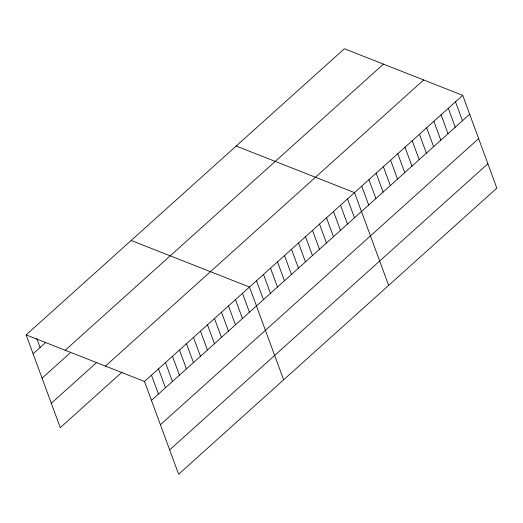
<?xml version="1.0" encoding="UTF-8"?>
<svg xmlns="http://www.w3.org/2000/svg" width="523" height="523" viewBox="0 0 523 523"><rect width="100%" height="100%" fill="white"/><g stroke="black" fill="none" stroke-linecap="round" stroke-linejoin="round"><path stroke-width="0.78" d="M26.15 334.883L344.382 48.757L462.718 95.343L496.85 188.117L178.618 474.243L144.485 381.47L26.15 334.883L60.282 427.657L122.127 372.049M33.099 353.77L45.932 342.232M65.198 350.253L383.431 64.133M42.069 378.155L70.075 352.973M51.313 403.272L96.82 362.361M105.43 366.093L423.669 79.973M144.485 381.47L462.718 95.343M151.435 400.357L469.667 114.236M160.404 424.741L478.637 138.615M169.648 449.858L487.881 163.738M236.187 146.041L354.516 192.627L388.648 285.401M131.168 240.462L249.497 287.049L283.636 379.822M455.5 101.828L462.456 120.721M448.289 108.313L455.239 127.207M441.079 114.799L448.028 133.692M433.861 121.284L440.811 140.177M426.65 127.775L433.6 146.662M419.439 134.261L426.389 153.147M412.222 140.746L419.171 159.633M405.011 147.231L411.961 166.118M397.794 153.716L404.75 172.603M390.583 160.201L397.532 179.088M383.372 166.687L390.321 185.573M376.155 173.172L383.104 192.059M368.944 179.657L375.893 198.544M361.733 186.142L368.682 205.029M347.514 198.923L354.463 217.81M340.512 205.219L347.462 224.106M333.511 211.514L340.466 230.401M326.515 217.803L333.465 236.697M319.514 224.099L326.463 242.992M312.512 230.395L319.461 249.288M305.51 236.69L312.46 255.577M298.509 242.986L305.458 261.873M291.507 249.281L298.456 268.168M284.505 255.577L291.455 274.464M277.504 261.866L284.453 280.759M270.502 268.162L277.452 287.055M263.5 274.457L270.45 293.351M256.499 280.753L263.448 299.646M242.502 293.344L249.451 312.231M235.5 299.64L242.45 318.527M228.499 305.935L235.448 324.822M221.497 312.224L228.446 331.118M214.495 318.52L221.445 337.413M207.494 324.816L214.443 343.709M200.492 331.111L207.441 349.998M193.49 337.407L200.44 356.294M186.489 343.703L193.438 362.589M179.487 349.998L186.436 368.885M172.485 356.287L179.435 375.181M165.484 362.583L172.44 381.476M158.489 368.878L165.438 387.772M151.487 375.174L158.436 394.067M36.767 338.407L40.101 347.475"/></g></svg>
